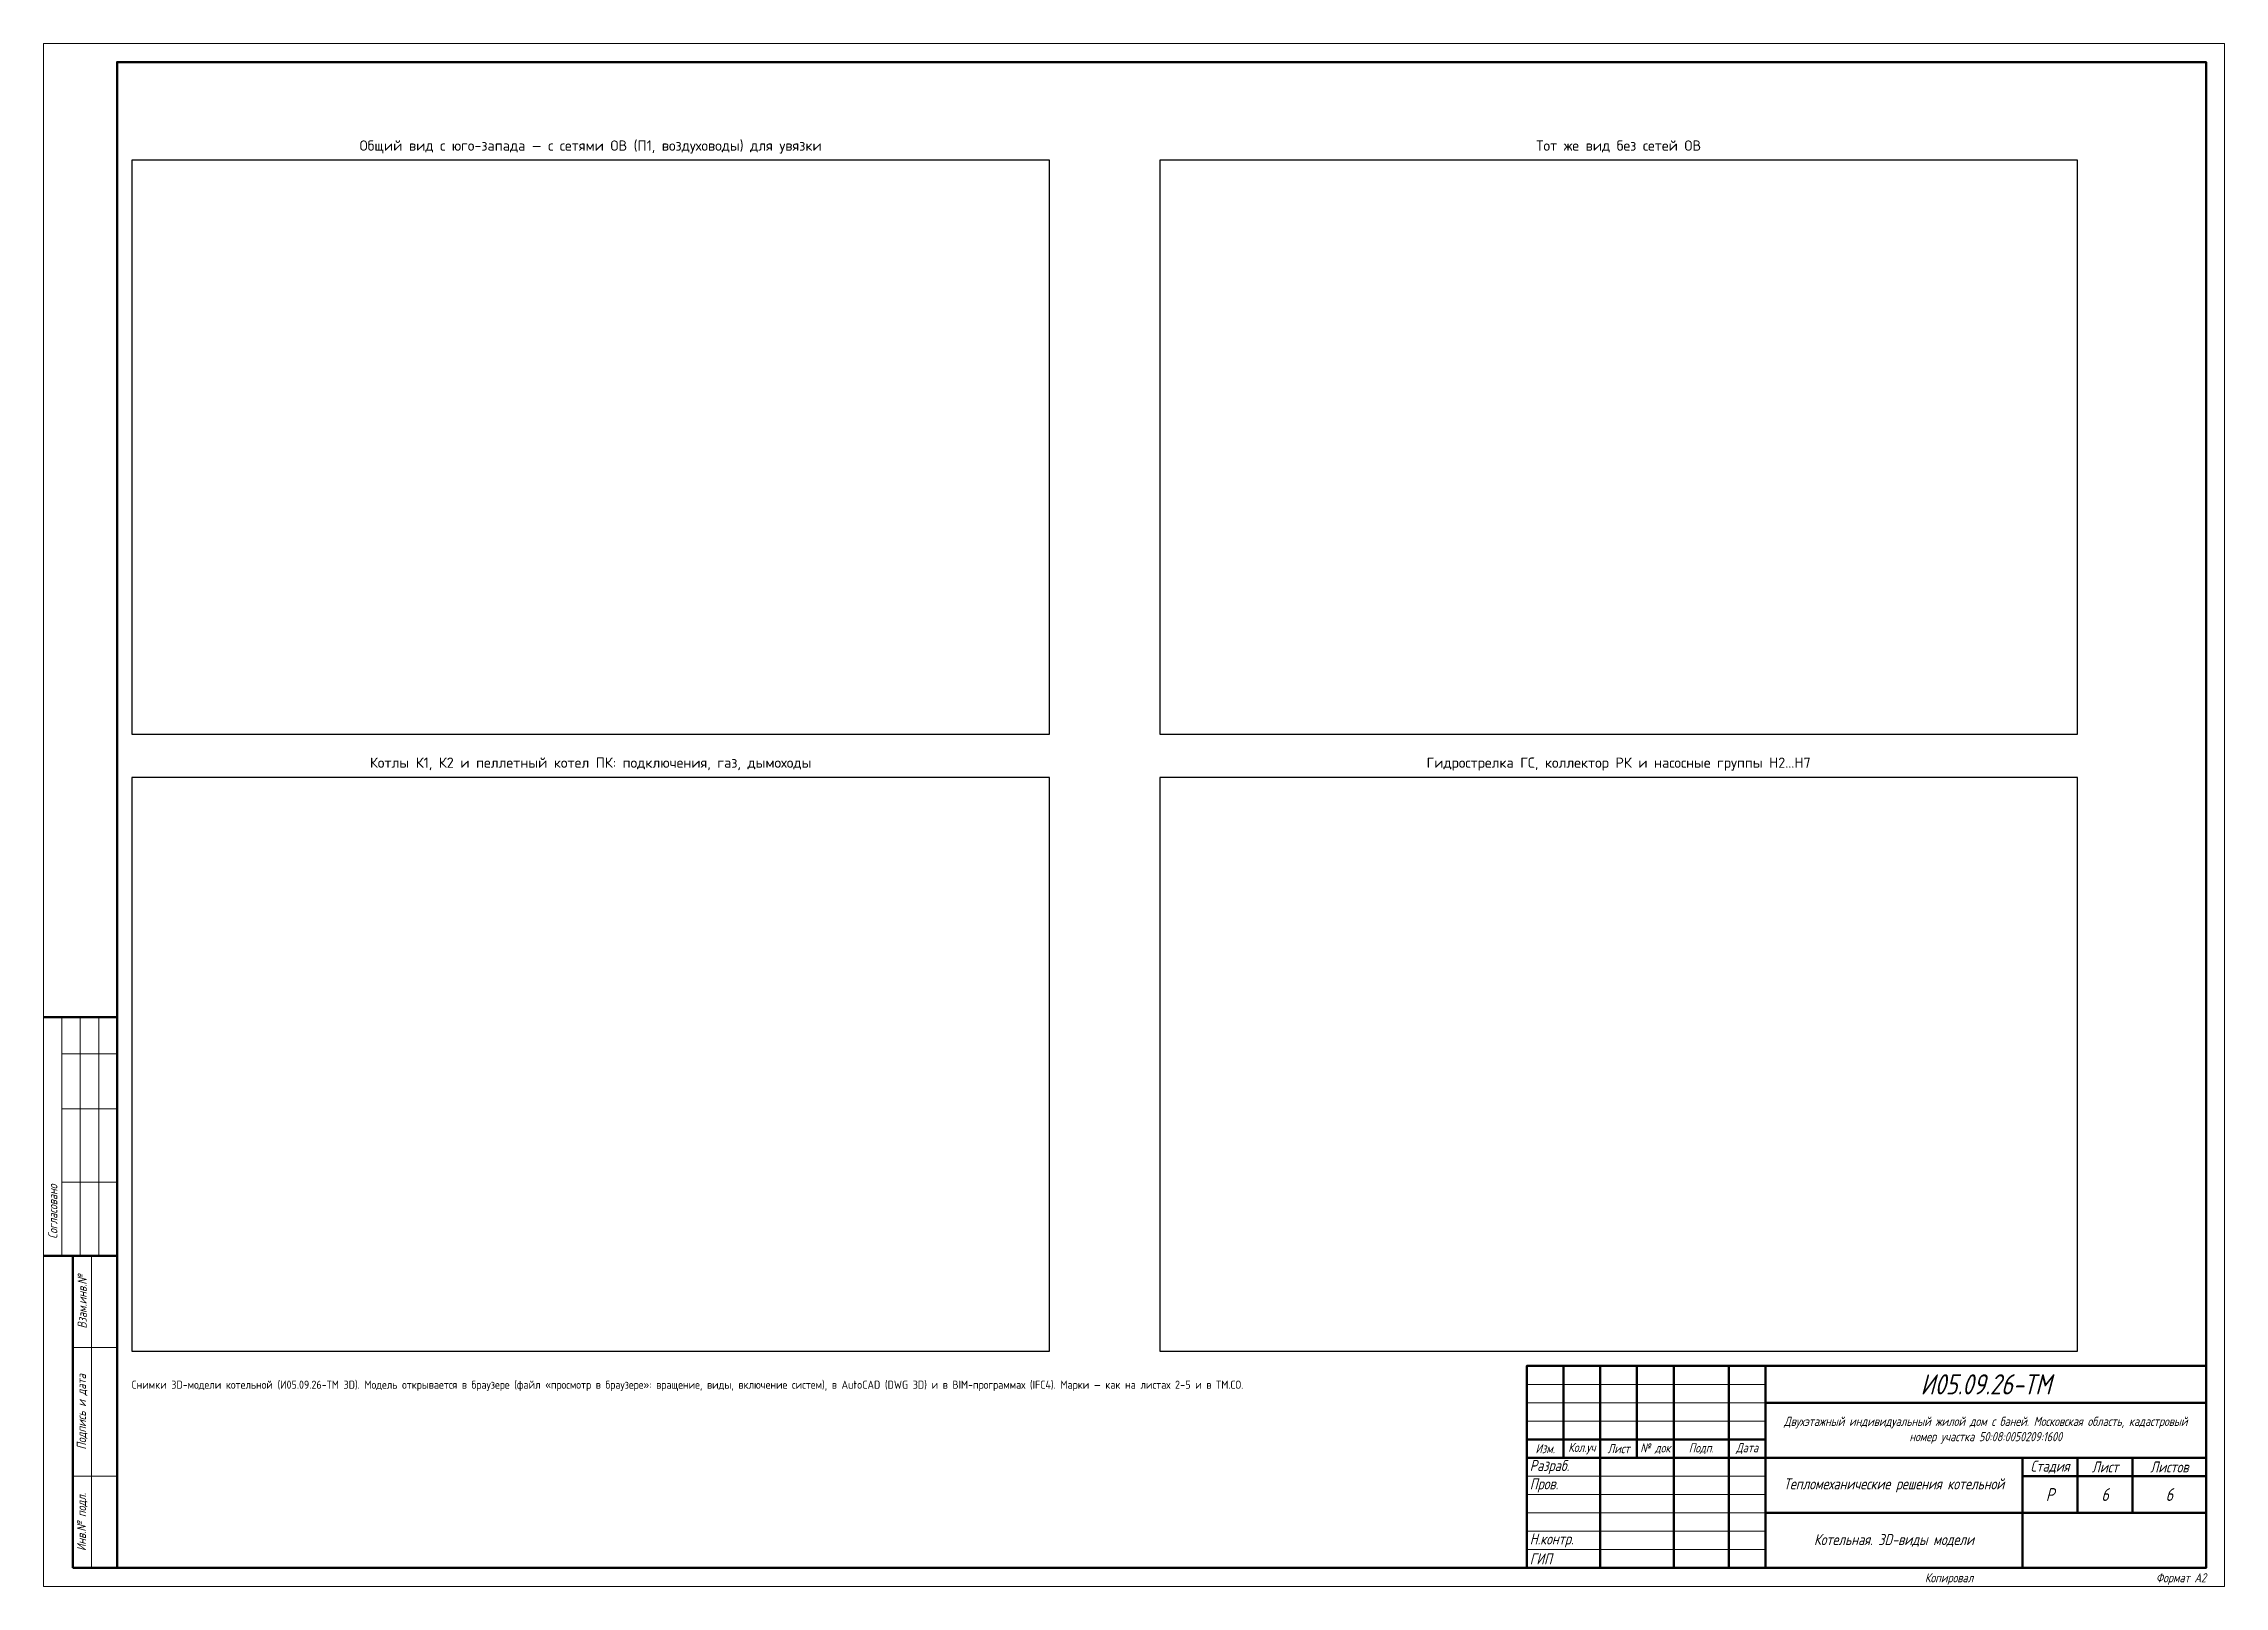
# Paper-space layout 'Лист' of a CAD drawing. Header units: millimetres. Extents: x 0 to 594, y 0 to 420.
import ezdxf
from ezdxf.enums import TextEntityAlignment as Align

# ---------------------------------------------------------------- set-up
doc = ezdxf.new("R2010")
doc.units = ezdxf.units.MM
for name, color, linetype, lineweight in [('Рамка', 7, 'Continuous', 50), ('Таблицы', 7, 'Continuous', 18), ('Текст', 7, 'Continuous', 18), ('ТМ_оборуд_тонк', 8, 'Continuous', 18), ('Тонкие', 8, 'Continuous', 13)]:
    doc.layers.add(name, color=color, linetype=linetype, lineweight=lineweight)
doc.styles.add('GOST', font='isocpeur.ttf', dxfattribs={"width": 0.9})
doc.styles.add('GOST_I', font='isocpeur.ttf', dxfattribs={"width": 0.8})
picture_1 = doc.add_image_def('image1.png', size_in_pixel=(2400, 1500))
picture_2 = doc.add_image_def('image2.png', size_in_pixel=(2400, 1500))
picture_3 = doc.add_image_def('image3.png', size_in_pixel=(2400, 1500))
picture_4 = doc.add_image_def('image4.png', size_in_pixel=(2400, 1500))

psp = doc.layouts.new('Лист')

# ---------------------------------------------------------------- linework, layer by layer
at = {"layer": 'Рамка', "lineweight": 50}
for points in [[(20, 5), (589, 5), (589, 415), (20, 415)], [(404, 5), (589, 5), (589, 60), (404, 60)]]:
    psp.add_lwpolyline(points, close=True, dxfattribs=at)
at = {"layer": 'Таблицы', "lineweight": 50}
for p, q in [((0, 155), (20, 155)), ((0, 90), (20, 90)), ((8, 5), (8, 90)), ((414, 35), (414, 60)), ((424, 5), (424, 60)), ((434, 35), (434, 60)), ((444, 5), (444, 60)), ((459, 5), (459, 60)), ((469, 5), (469, 60)), ((469, 50), (589, 50)), ((404, 40), (469, 40)), ((404, 35), (589, 35)), ((539, 5), (539, 35)), ((539, 30), (589, 30)), ((554, 20), (554, 35)), ((569, 20), (569, 35)), ((469, 20), (589, 20)), ((8, 5), (20, 5))]:
    psp.add_line(p, q, dxfattribs=at)
at = {"layer": 'Таблицы'}
for p, q in [((5, 90), (5, 155)), ((10, 90), (10, 155)), ((15, 90), (15, 155)), ((5, 145), (20, 145)), ((5, 130), (20, 130)), ((5, 110), (20, 110)), ((13, 5), (13, 90)), ((8, 65), (20, 65)), ((8, 30), (20, 30))]:
    psp.add_line(p, q, dxfattribs=at)
at = {"layer": 'Таблицы', "lineweight": 18}
for p, q in [((404, 55), (469, 55)), ((404, 50), (469, 50)), ((404, 45), (469, 45)), ((404, 30), (469, 30)), ((404, 25), (469, 25)), ((404, 20), (469, 20)), ((404, 15), (469, 15)), ((404, 10), (469, 10))]:
    psp.add_line(p, q, dxfattribs=at)
at = {"layer": 'Таблицы', "lineweight": 25}
for points in [[(24, 232), (274, 232), (274, 388.25), (24, 388.25)], [(304, 232), (554, 232), (554, 388.25), (304, 388.25)], [(24, 64), (274, 64), (274, 220.25), (24, 220.25)], [(304, 64), (554, 64), (554, 220.25), (304, 220.25)]]:
    psp.add_lwpolyline(points, close=True, dxfattribs=at)
at = {"layer": 'Тонкие'}
psp.add_lwpolyline([(0, 0), (594, 0), (594, 420), (0, 420)], close=True, dxfattribs=at)

# ---------------------------------------------------------------- texts
at = {"layer": 'Текст', "style": 'GOST'}
for s, p in [('Общий вид с юго-запада — с сетями ОВ (П1, воздуховоды) для увязки', (149, 392.25)), ('Тот же вид без сетей ОВ', (429, 392.25)), ('Котлы К1, К2 и пеллетный котел ПК: подключения, газ, дымоходы', (149, 224.25)), ('Гидрострелка ГС, коллектор РК и насосные группы Н2...Н7', (429, 224.25))]:
    psp.add_text(s, height=2.8, dxfattribs=at).set_placement(p, align=Align.MIDDLE_CENTER)
at = {"layer": 'Текст', "char_height": 2.5, "attachment_point": 5, "rotation": 90, "style": 'GOST_I'}
for s, insert in [('{\\W0.8;\\Q15;Согласовано}', (2.5, 102)), ('{\\W0.8;\\Q15;Взам.инв.№}', (10.5, 77.5)), ('{\\W0.8;\\Q15;Подпись и дата}', (10.5, 47.5)), ('{\\W0.8;\\Q15;Инв.№ подл.}', (10.5, 17.5))]:
    psp.add_mtext(s, dxfattribs=dict(at, insert=insert))
at = {"layer": 'Текст'}
for s, insert, char_height, width, attachment_point, style in [('Снимки 3D-модели котельной (И05.09.26-ТМ 3D). Модель открывается в браузере (файл «просмотр в браузере»: вращение, виды, включение систем), в AutoCAD (DWG 3D) и в BIM-программах (IFC4). Марки — как на листах 2–5 и в ТМ.СО.', (24, 56), 2.2, 350, 1, 'GOST'), ('{\\W0.8;\\Q15;Двухэтажный индивидуальный жилой дом с баней. Московская область, кадастровый номер участка 50:08:0050209:1600}', (529, 42.5), 2.5, 116, 5, 'GOST_I'), ('{\\W0.8;\\Q15;Тепломеханические решения котельной}', (504, 27.5), 3, 66, 5, 'GOST_I'), ('{\\W0.8;\\Q15;Котельная. 3D-виды модели}', (504, 12.5), 3, 66, 5, 'GOST_I')]:
    psp.add_mtext(s, dxfattribs=dict(at, insert=insert, char_height=char_height, width=width, attachment_point=attachment_point, style=style))
at = {"layer": 'Текст', "style": 'GOST_I'}
for s, insert, char_height, attachment_point in [('{\\W0.8;\\Q15;И05.09.26-ТМ}', (529, 55), 5.5, 5), ('{\\W0.8;\\Q15;Изм.}', (409, 37.5), 2.5, 5), ('{\\W0.8;\\Q15;Кол.уч}', (419, 37.5), 2.5, 5), ('{\\W0.8;\\Q15;Лист}', (429, 37.5), 2.5, 5), ('{\\W0.8;\\Q15;№ док}', (439, 37.5), 2.5, 5), ('{\\W0.8;\\Q15;Подп.}', (451.5, 37.5), 2.5, 5), ('{\\W0.8;\\Q15;Дата}', (464, 37.5), 2.5, 5), ('{\\W0.8;\\Q15;Разраб.}', (404.8, 32.5), 3, 4), ('{\\W0.8;\\Q15;}', (424.8, 32.5), 3, 4), ('{\\W0.8;\\Q15;}', (459.6, 32.5), 3, 4), ('{\\W0.8;\\Q15;Стадия}', (546.5, 32.5), 3, 5), ('{\\W0.8;\\Q15;Лист}', (561.5, 32.5), 3, 5), ('{\\W0.8;\\Q15;Листов}', (579, 32.5), 3, 5), ('{\\W0.8;\\Q15;Пров.}', (404.8, 27.5), 3, 4), ('{\\W0.8;\\Q15;}', (424.8, 27.5), 3, 4), ('{\\W0.8;\\Q15;}', (459.6, 27.5), 3, 4), ('{\\W0.8;\\Q15;Р}', (546.5, 25), 3.5, 5), ('{\\W0.8;\\Q15;6}', (561.5, 25), 3.5, 5), ('{\\W0.8;\\Q15;6}', (579, 25), 3.5, 5), ('{\\W0.8;\\Q15;Н.контр.}', (404.8, 12.5), 3, 4), ('{\\W0.8;\\Q15;}', (424.8, 12.5), 3, 4), ('{\\W0.8;\\Q15;}', (459.6, 12.5), 3, 4), ('{\\W0.8;\\Q15;ГИП}', (404.8, 7.5), 3, 4), ('{\\W0.8;\\Q15;}', (424.8, 7.5), 3, 4), ('{\\W0.8;\\Q15;}', (459.6, 7.5), 3, 4), ('{\\W0.8;\\Q15;Копировал}', (519, 2), 2.5, 5), ('{\\W0.8;\\Q15;Формат А2}', (589, 2), 2.5, 6)]:
    psp.add_mtext(s, dxfattribs=dict(at, insert=insert, char_height=char_height, attachment_point=attachment_point))

# ---------------------------------------------------------------- pictures from other files: only their frames are drawn
at = {"layer": 'ТМ_оборуд_тонк'}
image = psp.add_image(picture_1, insert=(24, 232), size_in_units=(250, 156.25), dxfattribs=at)
image = psp.add_image(picture_2, insert=(304, 232), size_in_units=(250, 156.25), dxfattribs=at)
image = psp.add_image(picture_3, insert=(24, 64), size_in_units=(250, 156.25), dxfattribs=at)
image = psp.add_image(picture_4, insert=(304, 64), size_in_units=(250, 156.25), dxfattribs=at)

doc.saveas('drawing.dxf')
